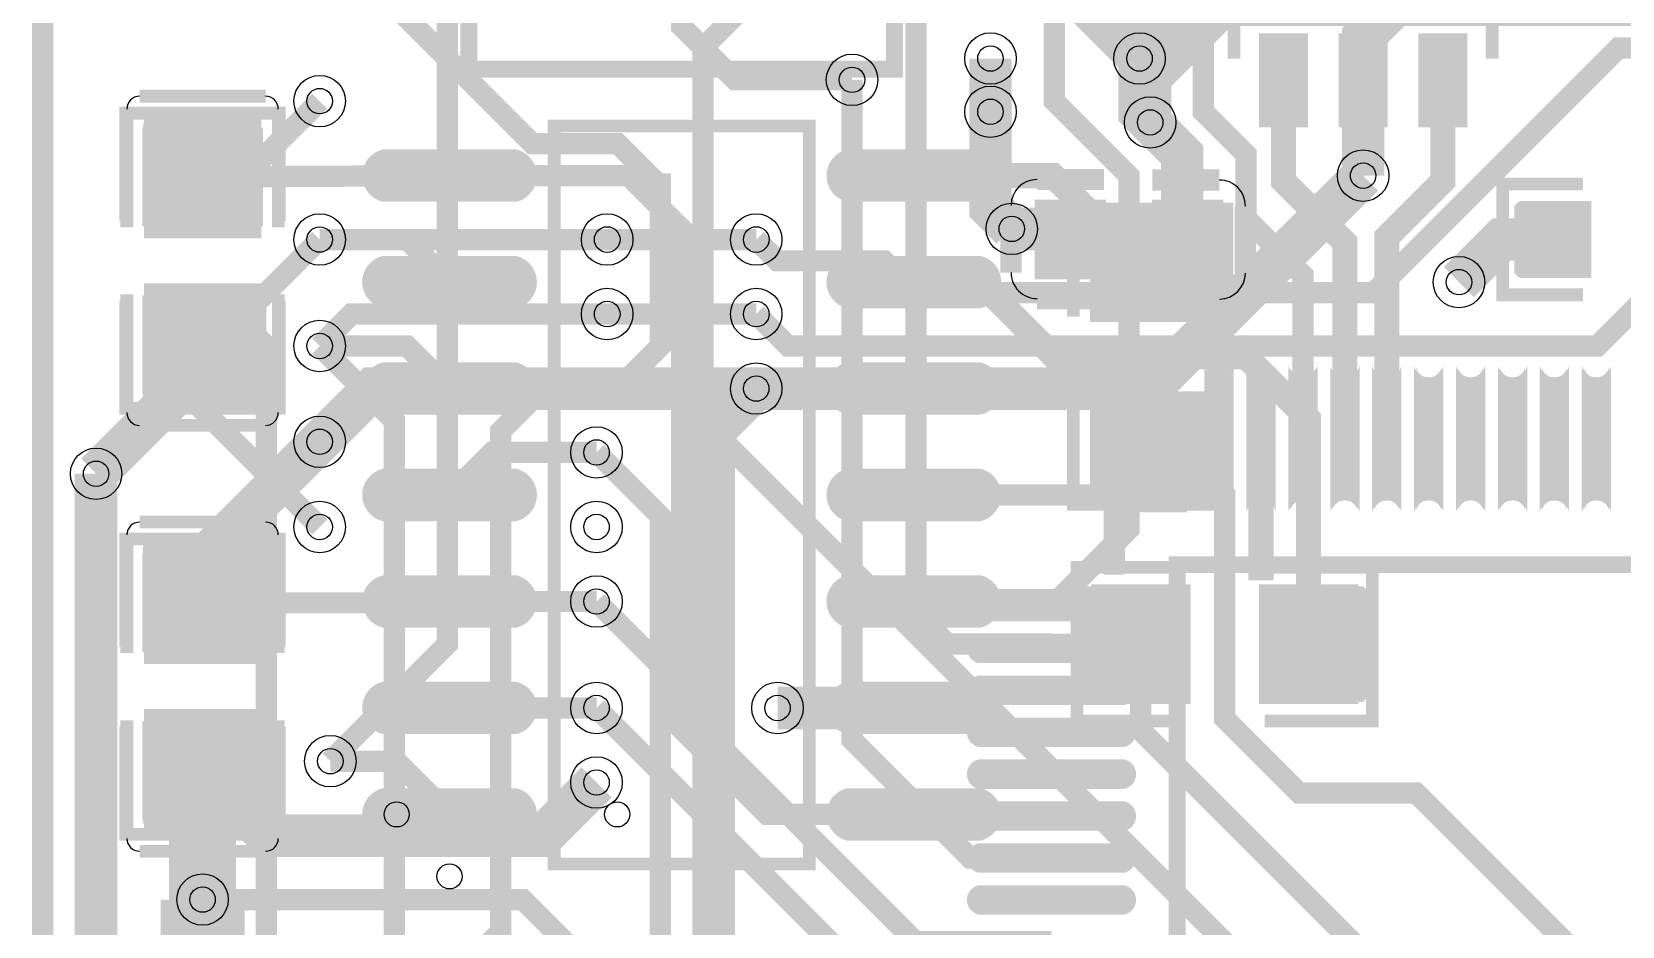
# Model space of a CAD drawing. Header units: millimetres. Extents: x 31.6 to 67.4, y 31.5 to 89.
# Drawn here: x 32.89 to 51.86, y 63.44 to 74.11 of the extents above; entities that cross this region are included whole.
import ezdxf

# ---------------------------------------------------------------- set-up
doc = ezdxf.new("R2010")
doc.units = ezdxf.units.MM
for name, color, linetype, true_color in [('BoardOutLine', 7, 'Continuous', 0xff00ff), ('BottomLayer', 7, 'Continuous', 0x0000ff), ('BottomPasteMaskLayer', 7, 'Continuous', 0x800000), ('BottomSilkLayer', 7, 'Continuous', 0x66cc33), ('BottomSolderMaskLayer', 7, 'Continuous', 0xaa00ff), ('Document', 7, 'Continuous', 0xffffff), ('Hole', 7, 'Continuous', 0x222222), ('Inner1', 7, 'Continuous', 0x999966), ('Inner2', 7, 'Continuous', 0x008000), ('Multi-Layer', 7, 'Continuous', 0xc0c0c0), ('TopLayer', 7, 'Continuous', 0xff0000), ('TopPasteMaskLayer', 7, 'Continuous', 0x808080), ('TopSilkLayer', 7, 'Continuous', 0xffcc00), ('TopSolderMaskLayer', 7, 'Continuous', 0x800080)]:
    doc.layers.add(name, color=color, linetype=linetype, true_color=true_color)

msp = doc.modelspace()

# ---------------------------------------------------------------- hatches: boundary and pattern name
at = {"layer": 'BottomLayer'}
for points in [[(35.6, 71.669), (34.25, 71.669), (34.25, 73.079), (35.6, 73.079)], [(38.603, 72.677, -0.785398), (38.603, 72.103), (37.139, 72.103, -0.785398), (37.139, 72.677)], [(44.141, 72.677, -0.785398), (44.141, 72.103), (42.677, 72.103, -0.785398), (42.677, 72.677)], [(46.917, 70.665), (45.54, 70.665), (45.54, 71.797), (46.917, 71.797)], [(38.603, 71.407, -0.785398), (38.603, 70.833), (37.139, 70.833, -0.785398), (37.139, 71.407)], [(44.141, 71.407, -0.785398), (44.141, 70.833), (42.677, 70.833, -0.785398), (42.677, 71.407)], [(35.6, 71.079), (34.25, 71.079), (34.25, 69.669), (35.6, 69.669)], [(38.603, 70.137, -0.785398), (38.603, 69.563), (37.139, 69.563, -0.785398), (37.139, 70.137)], [(44.141, 70.137, -0.785398), (44.141, 69.563), (42.677, 69.563, -0.785398), (42.677, 70.137)], [(46.917, 69.797), (45.54, 69.797), (45.54, 68.665), (46.917, 68.665)], [(38.603, 68.867, -0.785398), (38.603, 68.293), (37.139, 68.293, -0.785398), (37.139, 68.867)], [(44.141, 68.867, -0.785398), (44.141, 68.293), (42.677, 68.293, -0.785398), (42.677, 68.867)], [(34.237, 66.728), (35.614, 66.728), (35.614, 67.86), (34.237, 67.86)], [(38.603, 67.597, -0.785398), (38.603, 67.023), (37.139, 67.023, -0.785398), (37.139, 67.597)], [(44.141, 67.597, -0.785398), (44.141, 67.023), (42.677, 67.023, -0.785398), (42.677, 67.597)], [(46.683, 67.491), (46.683, 66.114), (45.551, 66.114), (45.551, 67.491)], [(47.551, 67.491), (47.551, 66.114), (48.683, 66.114), (48.683, 67.491)], [(38.603, 66.327, -0.785398), (38.603, 65.753), (37.139, 65.753, -0.785398), (37.139, 66.327)], [(44.141, 66.327, -0.785398), (44.141, 65.753), (42.677, 65.753, -0.785398), (42.677, 66.327)], [(34.237, 65.86), (35.614, 65.86), (35.614, 64.728), (34.237, 64.728)], [(38.603, 65.057, -0.785398), (38.603, 64.483), (37.139, 64.483, -0.785398), (37.139, 65.057)], [(44.141, 65.057, -0.785398), (44.141, 64.483), (42.677, 64.483, -0.785398), (42.677, 65.057)]]:
    msp.add_hatch(color=256, dxfattribs=at).paths.add_polyline_path(points)
at = {"layer": 'BottomPasteMaskLayer'}
for points in [[(35.545, 73.049), (34.265, 73.049), (34.215, 72.999), (34.215, 71.849), (34.265, 71.799), (34.675, 71.794), (34.675, 72.244), (35.125, 72.244), (35.125, 71.804), (35.545, 71.799), (35.595, 71.849), (35.595, 72.999)], [(38.603, 72.677, -0.785398), (38.603, 72.103), (37.139, 72.103, -0.785398), (37.139, 72.677)], [(44.141, 72.677, -0.785398), (44.141, 72.103), (42.677, 72.103, -0.785398), (42.677, 72.677)], [(46.868, 71.931), (45.588, 71.931), (45.538, 71.881), (45.538, 70.731), (45.588, 70.681), (45.998, 70.676), (45.998, 71.126), (46.448, 71.126), (46.448, 70.686), (46.868, 70.681), (46.918, 70.731), (46.918, 71.881)], [(38.603, 71.407, -0.785398), (38.603, 70.833), (37.139, 70.833, -0.785398), (37.139, 71.407)], [(44.141, 71.407, -0.785398), (44.141, 70.833), (42.677, 70.833, -0.785398), (42.677, 71.407)], [(35.545, 70.899), (35.125, 70.899), (35.125, 70.454), (34.675, 70.454), (34.675, 70.894), (34.265, 70.899), (34.215, 70.849), (34.215, 69.699), (34.265, 69.649), (35.545, 69.649), (35.595, 69.699), (35.595, 70.849)], [(38.603, 70.137, -0.785398), (38.603, 69.563), (37.139, 69.563, -0.785398), (37.139, 70.137)], [(44.141, 70.137, -0.785398), (44.141, 69.563), (42.677, 69.563, -0.785398), (42.677, 70.137)], [(46.868, 69.781), (46.448, 69.781), (46.448, 69.336), (45.998, 69.336), (45.998, 69.776), (45.588, 69.781), (45.538, 69.731), (45.538, 68.581), (45.588, 68.531), (46.868, 68.531), (46.918, 68.581), (46.918, 69.731)], [(38.603, 68.867, -0.785398), (38.603, 68.293), (37.139, 68.293, -0.785398), (37.139, 68.867)], [(44.141, 68.867, -0.785398), (44.141, 68.293), (42.677, 68.293, -0.785398), (42.677, 68.867)], [(34.285, 66.744), (34.705, 66.744), (34.705, 67.189), (35.155, 67.189), (35.155, 66.749), (35.565, 66.744), (35.615, 66.794), (35.615, 67.944), (35.565, 67.994), (34.285, 67.994), (34.235, 67.944), (34.235, 66.794)], [(38.603, 67.597, -0.785398), (38.603, 67.023), (37.139, 67.023, -0.785398), (37.139, 67.597)], [(44.141, 67.597, -0.785398), (44.141, 67.023), (42.677, 67.023, -0.785398), (42.677, 67.597)], [(45.417, 67.442), (45.417, 66.162), (45.467, 66.112), (46.617, 66.112), (46.667, 66.162), (46.672, 66.572), (46.222, 66.572), (46.222, 67.022), (46.662, 67.022), (46.667, 67.442), (46.617, 67.492), (45.467, 67.492)], [(47.567, 67.442), (47.567, 67.022), (48.012, 67.022), (48.012, 66.572), (47.572, 66.572), (47.567, 66.162), (47.617, 66.112), (48.767, 66.112), (48.817, 66.162), (48.817, 67.442), (48.767, 67.492), (47.617, 67.492)], [(38.603, 66.327, -0.785398), (38.603, 65.753), (37.139, 65.753, -0.785398), (37.139, 66.327)], [(44.141, 66.327, -0.785398), (44.141, 65.753), (42.677, 65.753, -0.785398), (42.677, 66.327)], [(34.285, 64.594), (35.565, 64.594), (35.615, 64.644), (35.615, 65.794), (35.565, 65.844), (35.155, 65.849), (35.155, 65.399), (34.705, 65.399), (34.705, 65.839), (34.285, 65.844), (34.235, 65.794), (34.235, 64.644)], [(38.603, 65.057, -0.785398), (38.603, 64.483), (37.139, 64.483, -0.785398), (37.139, 65.057)], [(44.141, 65.057, -0.785398), (44.141, 64.483), (42.677, 64.483, -0.785398), (42.677, 65.057)]]:
    msp.add_hatch(color=256, dxfattribs=at).paths.add_polyline_path(points)
at = {"layer": 'BottomSolderMaskLayer'}
for points in [[(35.624, 71.643), (34.226, 71.643), (34.226, 73.106), (35.624, 73.106)], [(38.668, 72.703, -0.785398), (38.668, 72.078), (37.074, 72.078, -0.785398), (37.074, 72.703)], [(44.206, 72.703, -0.785398), (44.206, 72.078), (42.612, 72.078, -0.785398), (42.612, 72.703)], [(46.947, 70.644), (45.509, 70.644), (45.509, 71.818), (46.947, 71.818)], [(38.668, 71.433, -0.785398), (38.668, 70.808), (37.074, 70.808, -0.785398), (37.074, 71.433)], [(44.206, 71.433, -0.785398), (44.206, 70.808), (42.612, 70.808, -0.785398), (42.612, 71.433)], [(35.624, 71.106), (34.226, 71.106), (34.226, 69.643), (35.624, 69.643)], [(38.668, 70.163, -0.785398), (38.668, 69.538), (37.074, 69.538, -0.785398), (37.074, 70.163)], [(44.206, 70.163, -0.785398), (44.206, 69.538), (42.612, 69.538, -0.785398), (42.612, 70.163)], [(46.947, 69.818), (45.509, 69.818), (45.509, 68.644), (46.947, 68.644)], [(38.668, 68.893, -0.785398), (38.668, 68.268), (37.074, 68.268, -0.785398), (37.074, 68.893)], [(44.206, 68.893, -0.785398), (44.206, 68.268), (42.612, 68.268, -0.785398), (42.612, 68.893)], [(34.206, 66.707), (35.644, 66.707), (35.644, 67.881), (34.206, 67.881)], [(38.668, 67.623, -0.785398), (38.668, 66.998), (37.074, 66.998, -0.785398), (37.074, 67.623)], [(44.206, 67.623, -0.785398), (44.206, 66.998), (42.612, 66.998, -0.785398), (42.612, 67.623)], [(46.709, 67.516), (46.709, 66.088), (45.525, 66.088), (45.525, 67.516)], [(47.525, 67.516), (47.525, 66.088), (48.709, 66.088), (48.709, 67.516)], [(38.668, 66.353, -0.785398), (38.668, 65.728), (37.074, 65.728, -0.785398), (37.074, 66.353)], [(44.206, 66.353, -0.785398), (44.206, 65.728), (42.612, 65.728, -0.785398), (42.612, 66.353)], [(34.206, 65.881), (35.644, 65.881), (35.644, 64.707), (34.206, 64.707)], [(38.668, 65.083, -0.785398), (38.668, 64.458), (37.074, 64.458, -0.785398), (37.074, 65.083)], [(44.206, 65.083, -0.785398), (44.206, 64.458), (42.612, 64.458, -0.785398), (42.612, 65.083)]]:
    msp.add_hatch(color=256, dxfattribs=at).paths.add_polyline_path(points)
at = {"layer": 'TopLayer'}
for points in [[(48.084, 72.991), (47.552, 72.991), (47.552, 74.063), (48.084, 74.063)], [(49.034, 72.991), (48.502, 72.991), (48.502, 74.063), (49.034, 74.063)], [(49.984, 72.991), (49.452, 72.991), (49.452, 74.063), (49.984, 74.063)], [(35.614, 71.808), (34.237, 71.808), (34.237, 72.94), (35.614, 72.94)], [(44.874, 72.078), (45.674, 72.078), (45.674, 71.178), (44.874, 71.178)], [(46.274, 72.078), (47.074, 72.078), (47.074, 71.178), (46.274, 71.178)], [(51.466, 71.196), (51.466, 72.06), (50.66, 72.06), (50.66, 71.196)], [(35.614, 70.94), (34.237, 70.94), (34.237, 69.808), (35.614, 69.808)], [(47.2, 70.1, -0.785398), (46.9, 70.1), (46.9, 68.4, -0.785398), (47.2, 68.4)], [(47.7, 70.1, -0.785398), (47.4, 70.1), (47.4, 68.4, -0.785398), (47.7, 68.4)], [(48.2, 70.1, -0.785398), (47.9, 70.1), (47.9, 68.4, -0.785398), (48.2, 68.4)], [(48.7, 70.1, -0.785398), (48.4, 70.1), (48.4, 68.4, -0.785398), (48.7, 68.4)], [(49.2, 70.1, -0.785398), (48.9, 70.1), (48.9, 68.4, -0.785398), (49.2, 68.4)], [(49.7, 70.1, -0.785398), (49.4, 70.1), (49.4, 68.4, -0.785398), (49.7, 68.4)], [(50.2, 70.1, -0.785398), (49.9, 70.1), (49.9, 68.4, -0.785398), (50.2, 68.4)], [(50.7, 70.1, -0.785398), (50.4, 70.1), (50.4, 68.4, -0.785398), (50.7, 68.4)], [(51.2, 70.1, -0.785398), (50.9, 70.1), (50.9, 68.4, -0.785398), (51.2, 68.4)], [(51.7, 70.1, -0.785398), (51.4, 70.1), (51.4, 68.4, -0.785398), (51.7, 68.4)], [(35.6, 66.589), (34.25, 66.589), (34.25, 67.999), (35.6, 67.999)], [(44.2, 67.1, -0.785398), (44.2, 67.4), (45.9, 67.4, -0.785398), (45.9, 67.1)], [(44.2, 66.6, -0.785398), (44.2, 66.9), (45.9, 66.9, -0.785398), (45.9, 66.6)], [(44.2, 66.1, -0.785398), (44.2, 66.4), (45.9, 66.4, -0.785398), (45.9, 66.1)], [(35.6, 65.999), (34.25, 65.999), (34.25, 64.589), (35.6, 64.589)], [(44.2, 65.6, -0.785398), (44.2, 65.9), (45.9, 65.9, -0.785398), (45.9, 65.6)], [(44.2, 65.1, -0.785398), (44.2, 65.4), (45.9, 65.4, -0.785398), (45.9, 65.1)], [(44.2, 64.6, -0.785398), (44.2, 64.9), (45.9, 64.9, -0.785398), (45.9, 64.6)], [(44.2, 64.1, -0.785398), (44.2, 64.4), (45.9, 64.4, -0.785398), (45.9, 64.1)], [(44.2, 63.6, -0.785398), (44.2, 63.9), (45.9, 63.9, -0.785398), (45.9, 63.6)]]:
    msp.add_hatch(color=256, dxfattribs=at).paths.add_polyline_path(points)
at = {"layer": 'TopPasteMaskLayer'}
for points in [[(48.084, 72.991), (47.552, 72.991), (47.552, 74.063), (48.084, 74.063)], [(49.034, 72.991), (48.502, 72.991), (48.502, 74.063), (49.034, 74.063)], [(49.984, 72.991), (49.452, 72.991), (49.452, 74.063), (49.984, 74.063)], [(35.565, 71.824), (35.145, 71.824), (35.145, 72.269), (34.695, 72.269), (34.695, 71.829), (34.285, 71.824), (34.235, 71.874), (34.235, 73.024), (34.285, 73.074), (35.565, 73.074), (35.615, 73.024), (35.615, 71.874)], [(44.874, 72.078), (45.674, 72.078), (45.674, 71.178), (44.874, 71.178)], [(46.274, 72.078), (47.074, 72.078), (47.074, 71.178), (46.274, 71.178)], [(51.461, 72.028), (51.461, 71.8), (51.081, 71.8), (51.081, 71.47), (51.461, 71.47), (51.461, 71.228), (51.411, 71.178), (50.621, 71.178), (50.571, 71.228), (50.571, 72.028), (50.621, 72.078), (51.411, 72.078)], [(35.565, 69.674), (34.285, 69.674), (34.235, 69.724), (34.235, 70.874), (34.285, 70.924), (34.695, 70.929), (34.695, 70.479), (35.145, 70.479), (35.145, 70.919), (35.565, 70.924), (35.615, 70.874), (35.615, 69.724)], [(47.2, 70.1, -0.785398), (46.9, 70.1), (46.9, 68.4, -0.785398), (47.2, 68.4)], [(47.7, 70.1, -0.785398), (47.4, 70.1), (47.4, 68.4, -0.785398), (47.7, 68.4)], [(48.2, 70.1, -0.785398), (47.9, 70.1), (47.9, 68.4, -0.785398), (48.2, 68.4)], [(48.7, 70.1, -0.785398), (48.4, 70.1), (48.4, 68.4, -0.785398), (48.7, 68.4)], [(49.2, 70.1, -0.785398), (48.9, 70.1), (48.9, 68.4, -0.785398), (49.2, 68.4)], [(49.7, 70.1, -0.785398), (49.4, 70.1), (49.4, 68.4, -0.785398), (49.7, 68.4)], [(50.2, 70.1, -0.785398), (49.9, 70.1), (49.9, 68.4, -0.785398), (50.2, 68.4)], [(50.7, 70.1, -0.785398), (50.4, 70.1), (50.4, 68.4, -0.785398), (50.7, 68.4)], [(51.2, 70.1, -0.785398), (50.9, 70.1), (50.9, 68.4, -0.785398), (51.2, 68.4)], [(51.7, 70.1, -0.785398), (51.4, 70.1), (51.4, 68.4, -0.785398), (51.7, 68.4)], [(35.545, 66.769), (35.125, 66.769), (35.125, 67.214), (34.675, 67.214), (34.675, 66.774), (34.265, 66.769), (34.215, 66.819), (34.215, 67.969), (34.265, 68.019), (35.545, 68.019), (35.595, 67.969), (35.595, 66.819)], [(44.2, 67.1, -0.785398), (44.2, 67.4), (45.9, 67.4, -0.785398), (45.9, 67.1)], [(44.2, 66.6, -0.785398), (44.2, 66.9), (45.9, 66.9, -0.785398), (45.9, 66.6)], [(44.2, 66.1, -0.785398), (44.2, 66.4), (45.9, 66.4, -0.785398), (45.9, 66.1)], [(35.545, 64.619), (34.265, 64.619), (34.215, 64.669), (34.215, 65.819), (34.265, 65.869), (34.675, 65.874), (34.675, 65.424), (35.125, 65.424), (35.125, 65.864), (35.545, 65.869), (35.595, 65.819), (35.595, 64.669)], [(44.2, 65.6, -0.785398), (44.2, 65.9), (45.9, 65.9, -0.785398), (45.9, 65.6)], [(44.2, 65.1, -0.785398), (44.2, 65.4), (45.9, 65.4, -0.785398), (45.9, 65.1)], [(44.2, 64.6, -0.785398), (44.2, 64.9), (45.9, 64.9, -0.785398), (45.9, 64.6)], [(44.2, 64.1, -0.785398), (44.2, 64.4), (45.9, 64.4, -0.785398), (45.9, 64.1)], [(44.2, 63.6, -0.785398), (44.2, 63.9), (45.9, 63.9, -0.785398), (45.9, 63.6)]]:
    msp.add_hatch(color=256, dxfattribs=at).paths.add_polyline_path(points)
at = {"layer": 'TopSolderMaskLayer'}
for points in [[(48.11, 72.966), (47.527, 72.966), (47.527, 74.088), (48.11, 74.088)], [(49.059, 72.966), (48.477, 72.966), (48.477, 74.088), (49.059, 74.088)], [(50.009, 72.966), (49.427, 72.966), (49.427, 74.088), (50.009, 74.088)], [(35.644, 71.787), (34.206, 71.787), (34.206, 72.961), (35.644, 72.961)], [(44.849, 72.104), (45.699, 72.104), (45.699, 71.153), (44.849, 71.153)], [(46.249, 72.104), (47.099, 72.104), (47.099, 71.153), (46.249, 71.153)], [(51.491, 71.171), (51.491, 72.086), (50.634, 72.086), (50.634, 71.171)], [(35.644, 70.961), (34.206, 70.961), (34.206, 69.787), (35.644, 69.787)], [(47.225, 70.122, -0.785398), (46.875, 70.122), (46.875, 68.378, -0.785398), (47.225, 68.378)], [(47.726, 70.122, -0.785398), (47.375, 70.122), (47.375, 68.378, -0.785398), (47.726, 68.378)], [(48.225, 70.122, -0.785398), (47.875, 70.122), (47.875, 68.378, -0.785398), (48.225, 68.378)], [(48.726, 70.122, -0.785398), (48.375, 70.122), (48.375, 68.378, -0.785398), (48.726, 68.378)], [(49.225, 70.122, -0.785398), (48.875, 70.122), (48.875, 68.378, -0.785398), (49.225, 68.378)], [(49.726, 70.122, -0.785398), (49.375, 70.122), (49.375, 68.378, -0.785398), (49.726, 68.378)], [(50.225, 70.122, -0.785398), (49.875, 70.122), (49.875, 68.378, -0.785398), (50.225, 68.378)], [(50.726, 70.122, -0.785398), (50.375, 70.122), (50.375, 68.378, -0.785398), (50.726, 68.378)], [(51.225, 70.122, -0.785398), (50.875, 70.122), (50.875, 68.378, -0.785398), (51.225, 68.378)], [(51.726, 70.122, -0.785398), (51.375, 70.122), (51.375, 68.378, -0.785398), (51.726, 68.378)], [(35.624, 66.563), (34.226, 66.563), (34.226, 68.026), (35.624, 68.026)], [(44.179, 67.075, -0.785398), (44.179, 67.426), (45.922, 67.426, -0.785398), (45.922, 67.075)], [(44.179, 66.575, -0.785398), (44.179, 66.925), (45.922, 66.925, -0.785398), (45.922, 66.575)], [(44.179, 66.075, -0.785398), (44.179, 66.426), (45.922, 66.426, -0.785398), (45.922, 66.075)], [(35.624, 66.026), (34.226, 66.026), (34.226, 64.563), (35.624, 64.563)], [(44.179, 65.575, -0.785398), (44.179, 65.925), (45.922, 65.925, -0.785398), (45.922, 65.575)], [(44.179, 65.075, -0.785398), (44.179, 65.426), (45.922, 65.426, -0.785398), (45.922, 65.075)], [(44.179, 64.575, -0.785398), (44.179, 64.925), (45.922, 64.925, -0.785398), (45.922, 64.575)], [(44.179, 64.075, -0.785398), (44.179, 64.426), (45.922, 64.426, -0.785398), (45.922, 64.075)], [(44.179, 63.575, -0.785398), (44.179, 63.925), (45.922, 63.925, -0.785398), (45.922, 63.575)]]:
    msp.add_hatch(color=256, dxfattribs=at).paths.add_polyline_path(points)

# ---------------------------------------------------------------- linework, layer by layer
at = {"layer": 'BoardOutLine', "const_width": 0.254}
msp.add_lwpolyline([(33.02, 39.751), (33.015, 87.244)], dxfattribs=at)
at = {"layer": 'BottomLayer'}
for points, const_width in [([(39.37, 85.09), (40.64, 83.82), (42.672, 83.82), (43.434, 83.058), (43.434, 76.454), (46.101, 73.787)], 0.508), ([(41.91, 80.01), (40.64, 78.74), (40.64, 74.168), (41.275, 73.533), (42.672, 73.533)], 0.254), ([(46.101, 73.787), (46.228, 73.66), (46.228, 73.025)], 0.508), ([(36.322, 73.279), (35.417, 72.374), (34.925, 72.374)], 0.254), ([(37.871, 72.39), (34.925, 72.375)], 0.254), ([(37.871, 72.39), (40.005, 72.39), (40.64, 71.755), (40.64, 65.786), (41.656, 64.77), (43.409, 64.77)], 0.254), ([(43.409, 72.39), (45.069, 72.39), (46.228, 71.231)], 0.3), ([(37.871, 71.12), (37.363, 71.628), (36.322, 71.628)], 0.254), ([(43.409, 71.12), (44.196, 71.12), (45.085, 70.231), (47.371, 70.231), (48.117, 69.485), (48.117, 66.802)], 0.3), ([(36.322, 68.199), (34.925, 69.596), (34.925, 70.374)], 0.254), ([(37.871, 69.85), (37.363, 70.358), (36.322, 70.358)], 0.254), ([(43.409, 69.85), (41.529, 69.85)], 0.508), ([(46.228, 69.231), (45.577, 68.58), (43.409, 68.58)], 0.254), ([(47.117, 66.802), (47.117, 68.58), (46.466, 69.231), (46.228, 69.231)], 0.254), ([(37.871, 68.58), (38.379, 69.088), (39.624, 69.088)], 0.254), ([(37.871, 67.31), (37.855, 67.294), (34.925, 67.294)], 0.254), ([(37.871, 67.31), (39.624, 67.31)], 0.254), ([(43.409, 67.31), (45.609, 67.31), (46.117, 66.802)], 0.3), ([(48.26, 40.64), (48.26, 47.498), (50.927, 50.165), (50.927, 60.96), (46.116, 65.771), (46.116, 66.802)], 0.254), ([(50.546, 40.64), (50.292, 40.894), (50.292, 47.371), (52.451, 49.53), (52.451, 61.976), (49.403, 65.024), (48.006, 65.024), (47.117, 65.913), (47.117, 66.802)], 0.254), ([(41.783, 66.04), (43.409, 66.04)], 0.508), ([(37.871, 66.04), (39.624, 66.04)], 0.254), ([(34.925, 63.754), (34.925, 65.294)], 0.8), ([(37.871, 64.77), (37.236, 65.405), (36.449, 65.405)], 0.254)]:
    msp.add_lwpolyline(points, dxfattribs=dict(at, const_width=const_width))
at = {"layer": 'BottomSilkLayer', "const_width": 0.152}
for points in [[(34.021, 73.185), (34.021, 71.775)], [(35.676, 73.338), (34.174, 73.338)], [(35.829, 71.775), (35.829, 73.185)], [(47.145, 70.707), (47.145, 71.992), (45.311, 71.992), (45.311, 70.707)], [(34.021, 69.563), (34.021, 70.973)], [(35.829, 70.973), (35.829, 69.563)], [(47.145, 69.755), (47.145, 68.47), (45.311, 68.47), (45.311, 69.755)], [(35.676, 69.411), (34.174, 69.411)], [(34.008, 66.77), (34.008, 68.055), (35.842, 68.055), (35.842, 66.77)], [(46.641, 67.719), (45.356, 67.719), (45.356, 65.885), (46.641, 65.885)], [(47.593, 67.719), (48.878, 67.719), (48.878, 65.885), (47.593, 65.885)], [(34.008, 65.818), (34.008, 64.533), (35.842, 64.533), (35.842, 65.818)]]:
    msp.add_lwpolyline(points, dxfattribs=at)
msp.add_lwpolyline([(39.119, 64.179), (42.161, 64.179), (42.161, 72.981), (39.119, 72.981), (39.119, 64.179)], close=True, dxfattribs=at)
at = {"layer": 'BottomSilkLayer'}
for centre in [(39.871, 64.77), (37.871, 64.031)]:
    msp.add_circle(centre, 0.15, dxfattribs=at)
for centre, start, end in [((34.174, 73.185), 90, 180), ((35.676, 73.185), 0, 90), ((34.174, 69.563), 180, 270), ((35.676, 69.563), 270, 0)]:
    msp.add_arc(centre, 0.152, start, end, dxfattribs=at)
at = {"layer": 'Document'}
msp.add_circle((37.24, 64.77), 0.15, dxfattribs=at)
at = {"layer": 'Hole'}
for centre, radius in [((44.323, 73.787), 0.152), ((46.101, 73.787), 0.152), ((42.672, 73.533), 0.152), ((36.322, 73.279), 0.152), ((44.323, 73.152), 0.152), ((46.228, 73.025), 0.152), ((48.768, 72.39), 0.152), ((44.577, 71.755), 0.152), ((36.322, 71.628), 0.152), ((39.751, 71.628), 0.153), ((41.529, 71.628), 0.153), ((49.911, 71.12), 0.152), ((39.751, 70.739), 0.153), ((41.529, 70.739), 0.153), ((36.322, 70.358), 0.152), ((41.529, 69.85), 0.152), ((36.322, 69.215), 0.152), ((39.624, 69.088), 0.152), ((33.655, 68.834), 0.152), ((36.322, 68.199), 0.152), ((39.624, 68.199), 0.152), ((39.624, 67.31), 0.152), ((39.624, 66.04), 0.152), ((41.783, 66.04), 0.152), ((36.449, 65.405), 0.152), ((39.624, 65.151), 0.152), ((34.925, 63.754), 0.152)]:
    msp.add_circle(centre, radius, dxfattribs=at)
at = {"layer": 'Inner1', "const_width": 0.254}
for points in [[(38.227, 63.119), (38.481, 63.373), (38.481, 69.342), (38.989, 69.85), (39.878, 69.85), (40.386, 70.358), (40.386, 72.291), (40.358, 72.291), (39.878, 72.771), (38.862, 72.771), (36.83, 74.803), (36.83, 76.2)], [(41.91, 74.93), (40.894, 73.914), (40.894, 69.469), (49.657, 60.706), (50.038, 60.706)], [(41.529, 71.628), (41.783, 71.374), (43.053, 71.374), (43.434, 70.993), (48.895, 70.993), (51.816, 73.914), (53.467, 73.914), (53.975, 73.406), (53.975, 73.025)], [(41.529, 70.739), (41.91, 70.358), (51.562, 70.358), (52.705, 71.501), (52.705, 73.025)], [(36.322, 71.628), (35.56, 70.866), (35.56, 70.485), (35.687, 70.358), (35.687, 62.484), (36.449, 61.722), (36.449, 61.595)], [(36.322, 71.628), (39.751, 71.628)], [(36.322, 70.358), (36.703, 70.739), (39.751, 70.739)], [(36.322, 70.358), (37.211, 69.469), (37.211, 61.087), (36.449, 60.325)], [(39.624, 58.928), (40.386, 59.69), (40.386, 68.326), (39.624, 69.088)]]:
    msp.add_lwpolyline(points, dxfattribs=at)
at = {"layer": 'Inner2'}
for points, const_width in [([(54.61, 74.676), (46.99, 74.676), (46.101, 73.787)], 1), ([(48.768, 72.39), (46.228, 69.85), (41.529, 69.85)], 0.508), ([(41.529, 69.85), (36.957, 69.85), (36.322, 69.215)], 0.508), ([(41.529, 69.85), (41.021, 69.342), (41.021, 60.071), (41.402, 59.69)], 0.508), ([(33.655, 68.834), (33.655, 58.801)], 0.508), ([(34.925, 63.754), (34.925, 53.594)], 1)]:
    msp.add_lwpolyline(points, dxfattribs=dict(at, const_width=const_width))
at = {"layer": 'Multi-Layer'}
for centre in [(44.323, 73.787), (46.101, 73.787), (42.672, 73.533), (36.322, 73.279), (44.323, 73.152), (46.228, 73.025), (48.768, 72.39), (36.322, 71.628), (39.751, 71.628), (41.529, 71.628), (44.577, 71.755), (49.911, 71.12), (39.751, 70.739), (41.529, 70.739), (36.322, 70.358), (41.529, 69.85), (36.322, 69.215), (39.624, 69.088), (33.655, 68.834), (36.322, 68.199), (39.624, 68.199), (39.624, 67.31), (39.624, 66.04), (41.783, 66.04), (36.449, 65.405), (39.624, 65.151), (34.925, 63.754)]:
    msp.add_circle(centre, 0.307, dxfattribs=at)
at = {"layer": 'TopLayer'}
for points, const_width in [([(48.049, 69.251), (48.049, 71.204), (47.371, 71.882), (47.371, 72.644), (46.863, 73.152), (46.863, 74.041), (46.101, 74.803), (46.101, 76.073), (43.688, 78.486), (43.688, 83.947), (42.545, 85.09), (41.91, 85.09)], 0.254), ([(45.05, 67.249), (45.974, 68.174), (45.974, 72.39), (45.085, 73.279), (45.085, 75.565), (43.18, 77.47), (43.18, 80.899), (41.91, 82.169), (41.91, 82.55)], 0.254), ([(36.449, 65.405), (37.846, 66.802), (37.846, 80.518), (37.465, 80.899)], 0.254), ([(45.05, 66.75), (44.998, 66.802), (43.815, 66.802), (43.434, 67.183), (43.434, 75.946), (41.91, 77.47)], 0.254), ([(48.768, 73.528), (48.768, 74.041), (49.403, 74.676), (50.927, 74.676), (51.242, 74.991), (52.197, 74.991)], 0.508), ([(44.323, 73.152), (44.323, 73.787)], 0.508), ([(46.674, 71.628), (46.609, 71.693), (46.609, 72.644), (46.228, 73.025), (46.101, 73.152), (46.101, 73.787)], 0.508), ([(45.05, 64.25), (44.081, 64.25), (42.672, 65.659), (42.672, 73.533)], 0.254), ([(48.55, 69.251), (48.55, 71.593), (47.818, 72.324), (47.818, 73.528)], 0.3), ([(48.768, 73.527), (48.768, 72.39)], 0.508), ([(49.05, 69.251), (49.05, 71.656), (49.718, 72.324), (49.718, 73.528)], 0.3), ([(36.322, 73.279), (35.417, 72.374), (34.925, 72.374)], 0.254), ([(44.577, 71.755), (44.323, 72.009), (44.323, 73.152)], 0.508), ([(45.274, 71.628), (45.147, 71.755), (44.577, 71.755)], 0.508), ([(39.751, 71.628), (41.529, 71.628)], 0.254), ([(47.051, 69.251), (47.051, 71.251), (46.674, 71.628)], 0.3), ([(49.911, 71.12), (50.419, 71.628), (51.063, 71.628)], 0.508), ([(39.751, 70.739), (41.529, 70.739)], 0.254), ([(33.655, 68.834), (34.925, 70.104), (34.925, 70.374)], 0.508), ([(34.925, 67.294), (34.925, 67.818), (36.322, 69.215)], 0.508), ([(47.55, 69.25), (47.55, 67.564)], 0.3), ([(45.05, 63.251), (43.429, 63.251), (40.513, 66.167), (40.513, 66.421), (39.624, 67.31)], 0.254), ([(45.05, 62.751), (42.913, 62.751), (39.624, 66.04)], 0.254), ([(39.624, 65.151), (38.989, 64.516), (35.703, 64.516), (34.925, 65.294)], 0.508), ([(40.268, 62.23), (38.744, 63.754), (34.925, 63.754)], 0.254)]:
    msp.add_lwpolyline(points, dxfattribs=dict(at, const_width=const_width))
at = {"layer": 'TopSilkLayer'}
for points, const_width in [([(43.18, 86.36), (43.18, 73.66), (38.1, 73.66), (38.1, 86.36), (43.18, 86.36)], 0.203), ([(46.55, 67.75), (46.55, 59.25), (55.05, 59.25), (55.05, 67.75), (46.55, 67.75)], 0.2)]:
    msp.add_lwpolyline(points, close=True, dxfattribs=dict(at, const_width=const_width))
for points, const_width in [([(47.229, 75.565), (47.229, 73.787)], 0.152), ([(50.307, 75.565), (50.307, 73.787)], 0.152), ([(35.842, 71.85), (35.842, 73.135), (34.008, 73.135), (34.008, 71.85)], 0.152), ([(45.678, 72.344), (44.878, 72.344)], 0.254), ([(46.254, 72.338), (47.054, 72.338)], 0.254), ([(51.39, 70.968), (50.431, 70.968), (50.431, 72.289), (51.39, 72.289)], 0.152), ([(44.569, 72.034), (44.569, 71.234)], 0.254), ([(47.364, 72.028), (47.364, 71.228)], 0.254), ([(35.842, 70.898), (35.842, 69.613), (34.008, 69.613), (34.008, 70.898)], 0.152), ([(45.678, 70.924), (44.878, 70.924)], 0.254), ([(46.254, 70.918), (47.054, 70.918)], 0.254), ([(45.8, 67.631), (45.8, 68.5), (46.669, 68.5)], 0.254), ([(35.676, 68.258), (34.174, 68.258)], 0.152), ([(34.021, 68.105), (34.021, 66.695)], 0.152), ([(35.829, 66.695), (35.829, 68.105)], 0.152), ([(34.021, 64.483), (34.021, 65.893)], 0.152), ([(35.829, 65.893), (35.829, 64.483)], 0.152), ([(35.676, 64.331), (34.174, 64.331)], 0.152)]:
    msp.add_lwpolyline(points, dxfattribs=dict(at, const_width=const_width))
for centre, radius, start, end in [((44.878, 72.034), 0.31, 90, 180), ((47.054, 72.028), 0.31, 359.9953, 90), ((44.878, 71.234), 0.31, 179.9953, 270), ((47.054, 71.228), 0.31, 270, 0), ((34.174, 68.105), 0.152, 90, 180), ((35.676, 68.105), 0.152, 0, 90), ((34.174, 64.483), 0.152, 180, 270), ((35.676, 64.483), 0.152, 270, 0)]:
    msp.add_arc(centre, radius, start, end, dxfattribs=at)

doc.saveas('drawing.dxf')
